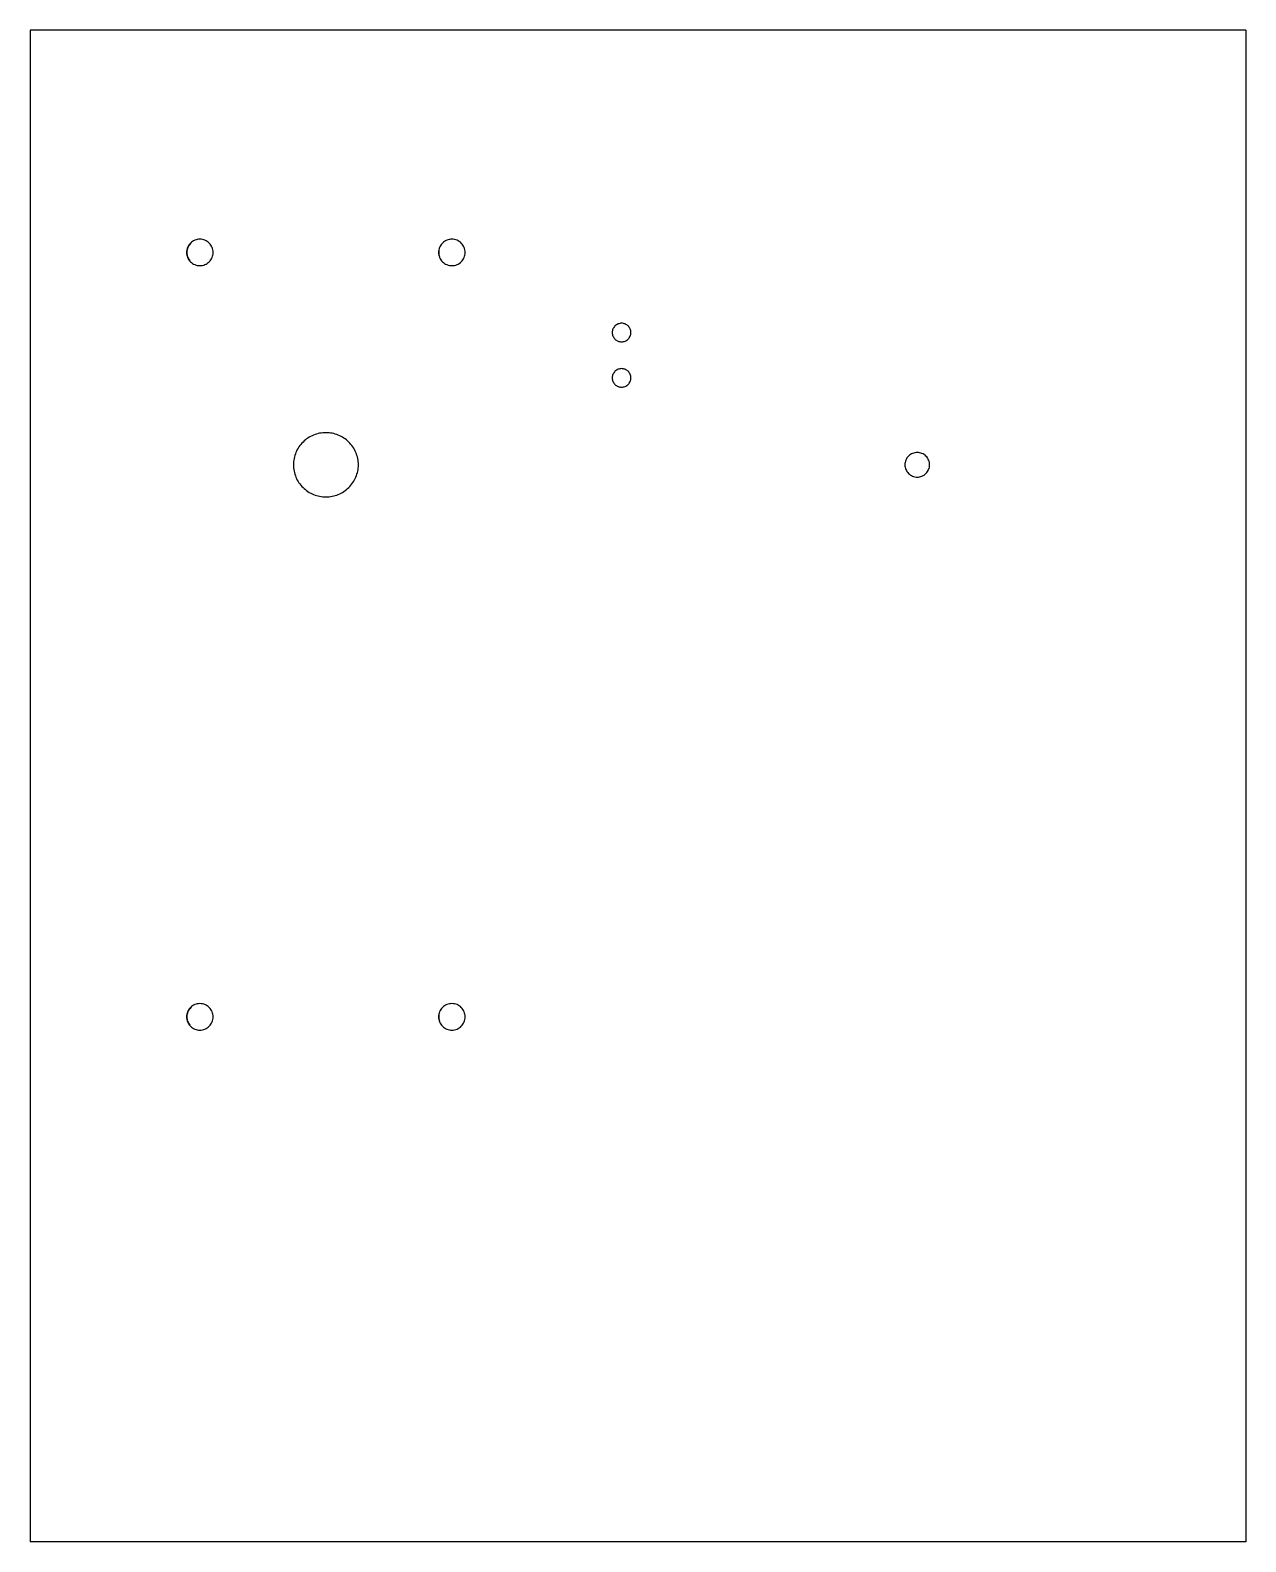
# Model space of a CAD drawing. Header units: millimetres. Extents: x 0 to 322, y -200 to 200.
import ezdxf

# ---------------------------------------------------------------- set-up
doc = ezdxf.new("R2010")
doc.units = ezdxf.units.MM

msp = doc.modelspace()

# ---------------------------------------------------------------- linework, layer by layer
at = {"color": 7, "linetype": 'Continuous', "lineweight": 25}
for p, q in [((0, 200), (0, -200)), ((321.83, 200), (0, 200)), ((321.83, 200), (321.83, -200)), ((321.83, -200), (0, -200))]:
    msp.add_line(p, q, dxfattribs=at)
for points, knots in [([(41.39, 141.2), (41.39, 141.66), (41.48, 142.12), (41.84, 142.97), (42.1, 143.36), (42.75, 144), (43.15, 144.26), (44, 144.61), (44.46, 144.7), (45.38, 144.7), (45.84, 144.61), (46.69, 144.26), (47.08, 144), (47.73, 143.36), (47.99, 142.97), (48.35, 142.12), (48.54, 141.2), (48.35, 140.28), (47.99, 139.43), (47.73, 139.04), (47.08, 138.4), (46.69, 138.14), (45.84, 137.79), (45.38, 137.7), (44.46, 137.7), (44, 137.79), (43.15, 138.14), (42.75, 138.4), (42.1, 139.04), (41.84, 139.43), (41.48, 140.28), (41.39, 140.74), (41.39, 141.2)], [0, 0, 0, 0, 0.062489, 0.062507, 0.124987, 0.125012, 0.187493, 0.18751, 0.250001, 0.250001, 0.31249, 0.312508, 0.374986, 0.375011, 0.437491, 0.437508, 0.5, 0.562492, 0.562509, 0.624989, 0.625013, 0.687492, 0.687509, 0.749999, 0.749999, 0.81249, 0.812507, 0.874988, 0.875013, 0.937493, 0.937511, 1, 1, 1, 1]), ([(108.12, 141.2), (108.12, 141.66), (108.21, 142.12), (108.57, 142.97), (108.83, 143.36), (109.49, 144), (109.88, 144.26), (110.73, 144.61), (111.19, 144.7), (112.11, 144.7), (112.57, 144.61), (113.42, 144.26), (113.81, 144), (114.46, 143.36), (114.73, 142.97), (115.08, 142.12), (115.27, 141.2), (115.08, 140.28), (114.73, 139.43), (114.46, 139.04), (113.81, 138.4), (113.42, 138.14), (112.57, 137.79), (112.11, 137.7), (111.19, 137.7), (110.73, 137.79), (109.88, 138.14), (109.49, 138.4), (108.83, 139.04), (108.57, 139.43), (108.21, 140.28), (108.12, 140.74), (108.12, 141.2)], [0, 0, 0, 0, 0.062492, 0.062509, 0.124989, 0.125013, 0.187492, 0.187509, 0.249999, 0.249999, 0.31249, 0.312507, 0.374988, 0.375013, 0.437493, 0.437511, 0.5, 0.56249, 0.562507, 0.624987, 0.625012, 0.687493, 0.68751, 0.750001, 0.750001, 0.812491, 0.812508, 0.874987, 0.875012, 0.937491, 0.937509, 1, 1, 1, 1]), ([(42.69, 143.85), (42.43, 143.59), (41.9, 143.05), (41.52, 142.08), (41.48, 141.44), (41.46, 141.2)], [0, 0, 0, 0, 0.365018, 0.755408, 1, 1, 1, 1]), ([(41.46, 141.2), (41.5, 140.8), (41.57, 140), (42.01, 139.34), (42.23, 139.01)], [0, 0, 0, 0, 0.501109, 1, 1, 1, 1]), ([(108.22, 141.77), (108.19, 141.58), (108.12, 141), (108.18, 140.34), (108.4, 139.96), (108.42, 139.92)], [0, 0, 0, 0, 0.303702, 0.932052, 1, 1, 1, 1]), ([(156.56, 122.45), (156.89, 122.45), (157.21, 122.39), (157.8, 122.14), (158.08, 121.96), (158.53, 121.51), (158.72, 121.24), (158.97, 120.64), (159.03, 120.32), (159.03, 119.68), (158.97, 119.36), (158.72, 118.76), (158.53, 118.49), (158.08, 118.04), (157.8, 117.86), (157.21, 117.61), (156.56, 117.49), (155.92, 117.61), (155.33, 117.86), (155.05, 118.04), (154.59, 118.49), (154.41, 118.76), (154.16, 119.36), (154.03, 120), (154.16, 120.64), (154.41, 121.24), (154.59, 121.51), (155.05, 121.96), (155.33, 122.14), (155.92, 122.39), (156.24, 122.45), (156.56, 122.45)], [0, 0, 0, 0, 0.062489, 0.062507, 0.124986, 0.125011, 0.187491, 0.187508, 0.25, 0.25, 0.312491, 0.312509, 0.374989, 0.375013, 0.437492, 0.43751, 0.5, 0.56249, 0.562507, 0.624986, 0.625011, 0.68749, 0.687508, 0.75, 0.812492, 0.812509, 0.874989, 0.875013, 0.937493, 0.93751, 1, 1, 1, 1]), ([(156.56, 122.45), (156.29, 122.44), (155.94, 122.42), (155.64, 122.25), (155.58, 122.21)], [0, 0, 0, 0, 0.790483, 1, 1, 1, 1]), ([(156.56, 110.45), (156.89, 110.45), (157.21, 110.39), (157.8, 110.14), (158.08, 109.96), (158.53, 109.51), (158.72, 109.24), (158.97, 108.64), (159.03, 108.32), (159.03, 107.68), (158.97, 107.36), (158.72, 106.76), (158.53, 106.49), (158.08, 106.04), (157.8, 105.86), (157.21, 105.61), (156.56, 105.49), (155.92, 105.61), (155.33, 105.86), (155.05, 106.04), (154.59, 106.49), (154.41, 106.76), (154.16, 107.36), (154.03, 108), (154.16, 108.64), (154.41, 109.24), (154.59, 109.51), (155.05, 109.96), (155.33, 110.14), (155.92, 110.39), (156.24, 110.45), (156.56, 110.45)], [0, 0, 0, 0, 0.062489, 0.062507, 0.124986, 0.125011, 0.187491, 0.187508, 0.25, 0.25, 0.312491, 0.312509, 0.374989, 0.375013, 0.437492, 0.43751, 0.5, 0.56249, 0.562507, 0.624986, 0.625011, 0.68749, 0.687508, 0.75, 0.812492, 0.812509, 0.874989, 0.875013, 0.937493, 0.93751, 1, 1, 1, 1]), ([(78.29, 76.5), (77.73, 76.5), (76.61, 76.61), (74.99, 77.09), (73.5, 77.88), (72.19, 78.94), (71.1, 80.23), (70.3, 81.71), (69.79, 83.32), (69.63, 85), (69.79, 86.67), (70.3, 88.28), (71.1, 89.76), (72.19, 91.05), (73.49, 92.12), (74.99, 92.9), (76.6, 93.39), (78.28, 93.55), (79.96, 93.39), (81.57, 92.91), (83.06, 92.12), (84.37, 91.06), (85.46, 89.77), (86.27, 88.29), (86.77, 86.68), (86.94, 85), (86.77, 83.33), (86.27, 81.72), (85.46, 80.24), (84.38, 78.95), (83.07, 77.88), (81.58, 77.1), (79.96, 76.61), (78.84, 76.5), (78.29, 76.5)], [0, 0, 0, 0, 0.031234, 0.062502, 0.093753, 0.125004, 0.156311, 0.187504, 0.218787, 0.25, 0.281194, 0.312496, 0.343675, 0.374996, 0.406231, 0.437498, 0.468754, 0.5, 0.531229, 0.562501, 0.593749, 0.625004, 0.656306, 0.687504, 0.718786, 0.75, 0.781205, 0.812496, 0.843681, 0.874996, 0.906227, 0.937498, 0.968753, 1, 1, 1, 1]), ([(234.85, 88.25), (235.06, 88.25), (235.49, 88.21), (236.1, 88.02), (236.67, 87.72), (237.17, 87.32), (237.58, 86.82), (237.89, 86.25), (238.08, 85.64), (238.14, 85), (238.08, 84.36), (237.89, 83.74), (237.58, 83.18), (237.17, 82.68), (236.67, 82.28), (236.1, 81.98), (235.49, 81.79), (234.85, 81.73), (234.2, 81.79), (233.59, 81.98), (233.02, 82.28), (232.52, 82.68), (232.11, 83.18), (231.8, 83.75), (231.61, 84.36), (231.55, 85), (231.61, 85.64), (231.8, 86.26), (232.11, 86.82), (232.52, 87.32), (233.02, 87.72), (233.59, 88.02), (234.21, 88.21), (234.63, 88.25), (234.85, 88.25)], [0, 0, 0, 0, 0.031261, 0.062502, 0.093756, 0.125002, 0.156254, 0.187501, 0.218736, 0.25, 0.281212, 0.312498, 0.343711, 0.374997, 0.406224, 0.437499, 0.468731, 0.5, 0.531237, 0.562501, 0.593759, 0.625002, 0.656272, 0.687502, 0.718749, 0.749999, 0.781212, 0.812497, 0.843695, 0.874997, 0.906207, 0.937498, 0.968744, 1, 1, 1, 1]), ([(41.39, -61.1), (41.39, -60.64), (41.48, -60.18), (41.84, -59.33), (42.1, -58.94), (42.75, -58.3), (43.15, -58.04), (44, -57.69), (44.46, -57.6), (45.38, -57.6), (45.84, -57.69), (46.69, -58.04), (47.08, -58.3), (47.73, -58.94), (47.99, -59.33), (48.35, -60.18), (48.54, -61.1), (48.35, -62.02), (47.99, -62.87), (47.73, -63.26), (47.08, -63.9), (46.69, -64.16), (45.84, -64.51), (45.38, -64.6), (44.46, -64.6), (44, -64.51), (43.15, -64.16), (42.75, -63.9), (42.1, -63.26), (41.84, -62.87), (41.48, -62.02), (41.39, -61.56), (41.39, -61.1)], [0, 0, 0, 0, 0.062489, 0.062507, 0.124987, 0.125012, 0.187493, 0.18751, 0.250001, 0.250001, 0.31249, 0.312508, 0.374986, 0.375011, 0.437491, 0.437508, 0.5, 0.562492, 0.562509, 0.624989, 0.625013, 0.687492, 0.687509, 0.749999, 0.749999, 0.81249, 0.812507, 0.874988, 0.875013, 0.937493, 0.937511, 1, 1, 1, 1]), ([(42.69, -58.45), (42.43, -58.71), (41.9, -59.25), (41.52, -60.22), (41.48, -60.86), (41.46, -61.1)], [0, 0, 0, 0, 0.365018, 0.755408, 1, 1, 1, 1]), ([(108.12, -61.1), (108.12, -60.64), (108.21, -60.18), (108.57, -59.33), (108.83, -58.94), (109.49, -58.3), (109.88, -58.04), (110.73, -57.69), (111.19, -57.6), (112.11, -57.6), (112.57, -57.69), (113.42, -58.04), (113.81, -58.3), (114.46, -58.94), (114.73, -59.33), (115.08, -60.18), (115.27, -61.1), (115.08, -62.02), (114.73, -62.87), (114.46, -63.26), (113.81, -63.9), (113.42, -64.16), (112.57, -64.51), (112.11, -64.6), (111.19, -64.6), (110.73, -64.51), (109.88, -64.16), (109.49, -63.9), (108.83, -63.26), (108.57, -62.87), (108.21, -62.02), (108.12, -61.56), (108.12, -61.1)], [0, 0, 0, 0, 0.062492, 0.062509, 0.124989, 0.125013, 0.187492, 0.187509, 0.249999, 0.249999, 0.31249, 0.312507, 0.374988, 0.375013, 0.437493, 0.437511, 0.5, 0.56249, 0.562507, 0.624987, 0.625012, 0.687493, 0.68751, 0.750001, 0.750001, 0.812491, 0.812508, 0.874987, 0.875012, 0.937491, 0.937509, 1, 1, 1, 1]), ([(41.46, -61.1), (41.5, -61.5), (41.57, -62.3), (42.01, -62.96), (42.23, -63.29)], [0, 0, 0, 0, 0.501109, 1, 1, 1, 1]), ([(108.22, -60.53), (108.19, -60.72), (108.11, -61.28), (108.25, -61.83), (108.35, -62.19)], [0, 0, 0, 0, 0.340741, 1, 1, 1, 1])]:
    msp.add_open_spline(points, degree=3, knots=knots, dxfattribs=at)

doc.saveas('drawing.dxf')
